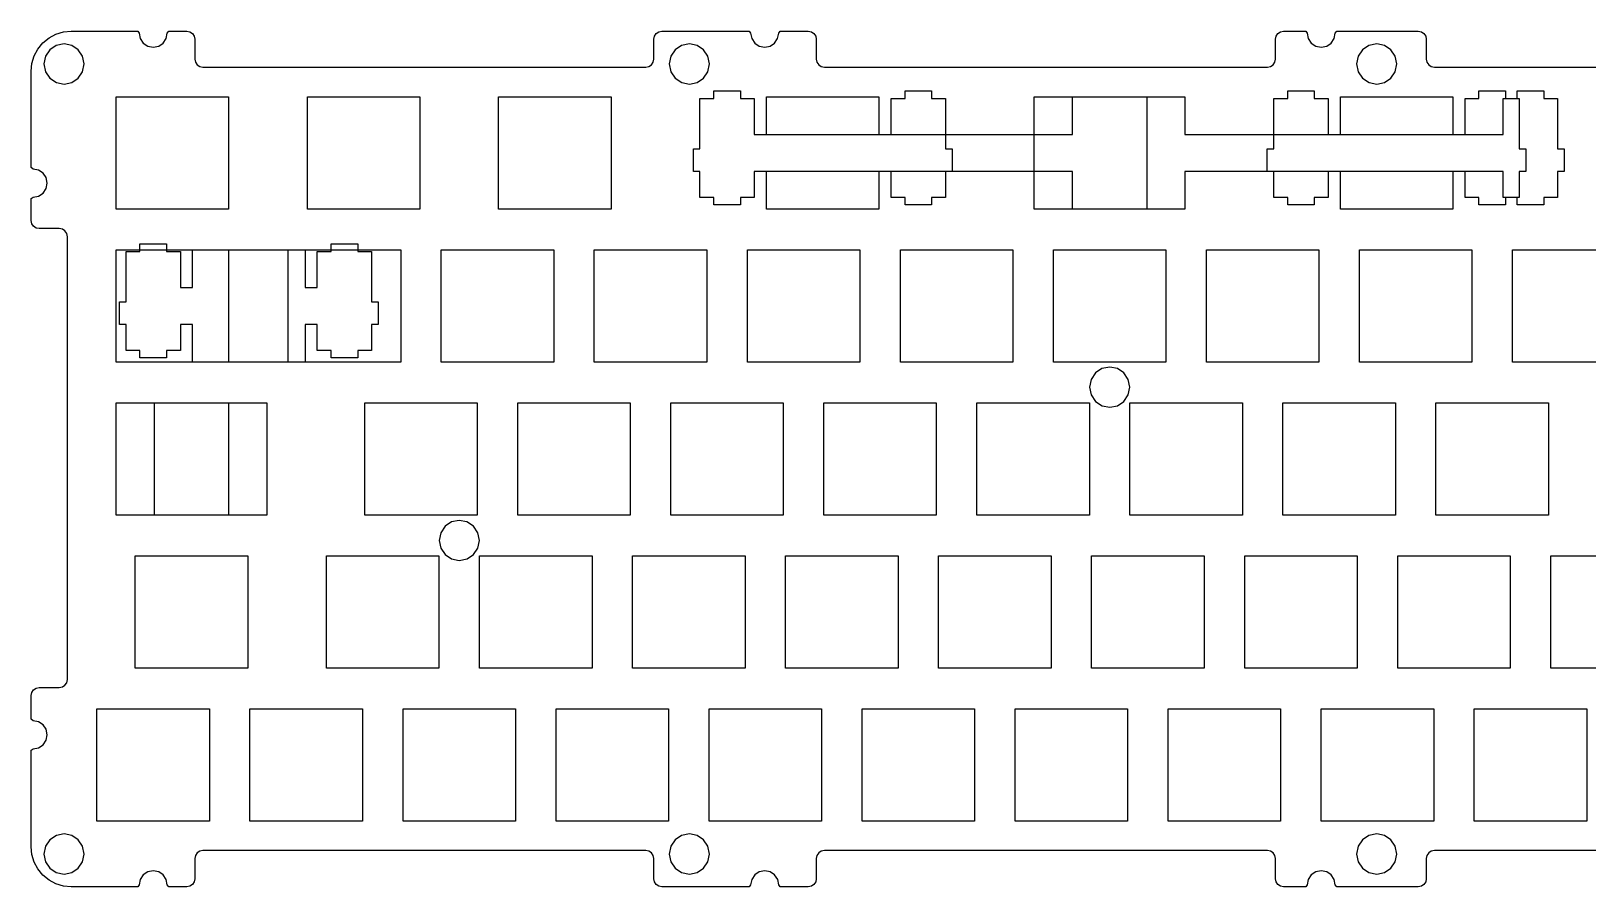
# Model space of a CAD drawing. Extents: x -1 to 339, y -1 to 106.
# Drawn here: x -0.7 to 193.1, y -0.7 to 105.9 of the extents above; entities that cross this region are included whole.
import ezdxf

# ---------------------------------------------------------------- set-up
doc = ezdxf.new("R2010")
doc.units = 0

msp = doc.modelspace()

# ---------------------------------------------------------------- linework, layer by layer
at = {"layer": 'Layer 1'}
for p, q in [((0.79683, 104.437895), (1.558348, 105.061915)), ((1.558348, 105.061915), (2.418932, 105.520895)), ((2.418932, 105.520895), (3.35235, 105.804905)), ((3.35235, 105.804905), (4.332359, 105.901905)), ((4.332359, 105.901905), (12.597679, 105.901915)), ((12.597679, 105.901915), (12.779238, 105.646455)), ((12.779238, 105.646455), (12.916736, 104.965285)), ((12.916736, 104.965285), (13.291732, 104.409025)), ((15.766642, 104.409015), (16.141747, 104.965265)), ((16.141747, 104.965265), (16.279236, 105.646455)), ((16.279236, 105.646455), (16.462033, 105.901935)), ((16.462033, 105.901935), (18.704183, 105.901935)), ((18.704183, 105.901935), (19.086889, 105.825935)), ((19.086889, 105.825935), (19.411285, 105.608935)), ((19.411285, 105.608935), (19.628084, 105.284945)), ((19.628084, 105.284945), (19.704184, 104.901935)), ((19.704184, 104.901935), (19.704189, 102.404935)), ((76.854596, 102.404925), (76.855896, 104.900935)), ((76.855896, 104.900935), (76.934696, 105.290925)), ((76.934696, 105.290925), (77.149096, 105.608915)), ((77.149096, 105.608915), (77.467096, 105.822925)), ((77.467096, 105.822925), (77.85639, 105.900925)), ((77.85639, 105.900925), (88.71399, 105.901455)), ((88.71399, 105.901455), (88.895394, 105.645985)), ((88.895394, 105.645985), (89.032893, 104.964805)), ((89.032893, 104.964805), (89.407889, 104.408555)), ((91.882799, 104.408545), (92.257902, 104.964795)), ((92.257902, 104.964795), (92.395392, 105.645985)), ((92.395392, 105.645985), (92.580431, 105.901645)), ((92.580431, 105.901645), (96.076431, 105.901845)), ((96.076431, 105.901845), (96.459034, 105.825845)), ((96.459034, 105.825845), (96.783432, 105.608845)), ((96.783432, 105.608845), (97.000027, 105.284865)), ((97.000027, 105.284865), (97.076037, 104.901835)), ((97.076037, 104.901835), (97.075243, 102.404855)), ((97.076037, 104.901835), (97.076037, 104.901835)), ((154.225048, 102.404845), (154.226048, 104.901845)), ((154.226048, 104.901845), (154.305048, 105.290825)), ((154.305048, 105.290825), (154.519038, 105.608835)), ((154.519038, 105.608835), (154.837038, 105.822855)), ((154.837038, 105.822855), (155.227038, 105.901855)), ((155.227038, 105.901855), (157.990578, 105.901845)), ((157.990578, 105.901845), (158.179638, 105.646385)), ((158.179638, 105.646385), (158.317138, 104.965215)), ((158.317138, 104.965215), (158.692128, 104.408955)), ((161.167048, 104.408945), (161.542128, 104.965215)), ((161.542128, 104.965215), (161.679638, 105.646385)), ((161.679638, 105.646385), (161.862428, 105.901855)), ((161.862428, 105.901855), (172.010028, 105.901855)), ((172.010028, 105.901855), (172.393018, 105.825855)), ((172.393018, 105.825855), (172.717018, 105.608845)), ((172.717018, 105.608845), (172.934028, 105.284845)), ((172.934028, 105.284845), (173.010028, 104.901845)), ((173.010028, 104.901845), (173.009028, 102.404845)), ((-0.570688, 101.881895), (-0.287038, 102.814905)), ((-0.287038, 102.814905), (0.172415, 103.675905)), ((0.172415, 103.675905), (0.79683, 104.437895)), ((1.12648, 102.783), (0.930022, 101.81)), ((1.66227, 103.578), (1.12648, 102.783)), ((2.45691, 104.114), (1.66227, 103.578)), ((3.43002, 104.31), (2.45691, 104.114)), ((4.40314, 104.114), (3.43002, 104.31)), ((5.19779, 103.578), (4.40314, 104.114)), ((5.733562, 102.783), (5.19779, 103.578)), ((5.930014, 101.81001), (5.733562, 102.783)), ((13.291732, 104.409025), (13.848042, 104.033975)), ((13.848042, 104.033975), (14.529237, 103.896465)), ((14.529237, 103.896465), (15.210447, 104.033965)), ((15.210447, 104.033965), (15.766642, 104.409015)), ((78.96891, 102.78299), (78.77241, 101.80999)), ((79.504602, 103.57799), (78.96891, 102.78299)), ((80.299304, 104.11399), (79.504602, 103.57799)), ((81.272413, 104.30999), (80.299304, 104.11399)), ((82.245505, 104.11399), (81.272413, 104.30999)), ((83.0402, 103.578), (82.245505, 104.11399)), ((83.575896, 102.783), (83.0402, 103.578)), ((83.772405, 101.80999), (83.575896, 102.783)), ((89.407889, 104.408555), (89.964197, 104.033505)), ((89.964197, 104.033505), (90.645393, 103.895985)), ((90.645393, 103.895985), (91.326603, 104.033495)), ((91.326603, 104.033495), (91.882799, 104.408545)), ((158.692128, 104.408955), (159.248438, 104.033905)), ((159.248438, 104.033905), (159.929638, 103.896385)), ((159.929638, 103.896385), (160.610828, 104.033915)), ((160.610828, 104.033915), (161.167048, 104.408945)), ((164.53101, 102.783), (164.33501, 101.81)), ((165.06701, 103.578), (164.53101, 102.783)), ((165.86201, 104.114), (165.06701, 103.578)), ((166.83501, 104.31), (165.86201, 104.114)), ((167.808, 104.11401), (166.83501, 104.31)), ((168.603, 103.578), (167.808, 104.11401)), ((169.13801, 102.783), (168.603, 103.578)), ((169.335, 101.81001), (169.13801, 102.783)), ((-0.667639, 100.901905), (-0.570688, 101.881895)), ((-0.667639, 88.908205), (-0.667639, 100.901905)), ((0.930022, 101.81), (1.120328, 100.85299)), ((1.120328, 100.85299), (1.662257, 100.04199)), ((5.197785, 100.042), (5.739713, 100.85301)), ((5.739713, 100.85301), (5.930014, 101.81001)), ((19.704189, 102.404935), (19.780289, 102.021935)), ((19.780289, 102.021935), (19.997083, 101.697935)), ((19.997083, 101.697935), (20.321481, 101.480925)), ((20.321481, 101.480925), (20.704185, 101.404925)), ((20.704185, 101.404925), (75.854185, 101.404935)), ((75.854185, 101.404935), (76.243496, 101.483935)), ((76.243496, 101.483935), (76.561387, 101.697945)), ((76.561387, 101.697945), (76.775896, 102.015935)), ((76.775896, 102.015935), (76.854596, 102.404925)), ((78.77241, 101.80999), (78.962701, 100.85299)), ((78.962701, 100.85299), (79.504596, 100.042)), ((83.040216, 100.04199), (83.582103, 100.85299)), ((83.582103, 100.85299), (83.772405, 101.80999)), ((97.075243, 102.404855), (97.151243, 102.021855)), ((97.151243, 102.021855), (97.367849, 101.697845)), ((97.367849, 101.697845), (97.692244, 101.480845)), ((97.692244, 101.480845), (98.074848, 101.404845)), ((98.074848, 101.404845), (153.225048, 101.404845)), ((153.225048, 101.404845), (153.614048, 101.483845)), ((153.614048, 101.483845), (153.932058, 101.697835)), ((153.932058, 101.697835), (154.147048, 102.015845)), ((154.147048, 102.015845), (154.225048, 102.404845)), ((164.33501, 101.81), (164.52501, 100.853)), ((164.52501, 100.853), (165.06701, 100.042)), ((168.603, 100.04201), (169.14501, 100.85299)), ((169.14501, 100.85299), (169.335, 101.81001)), ((173.009028, 102.404845), (173.086028, 102.021865)), ((173.086028, 102.021865), (173.302028, 101.697865)), ((173.302028, 101.697865), (173.627028, 101.480845)), ((173.627028, 101.480845), (174.009038, 101.404845)), ((174.009038, 101.404845), (229.159038, 101.404855)), ((1.662257, 100.04199), (2.473306, 99.500398)), ((2.473306, 99.500398), (3.430026, 99.310088)), ((3.430026, 99.310088), (4.386737, 99.500388)), ((4.386737, 99.500388), (5.197785, 100.042)), ((79.504596, 100.042), (80.315706, 99.500388)), ((80.315706, 99.500388), (81.272402, 99.310098)), ((81.272402, 99.310098), (82.229106, 99.500388)), ((82.229106, 99.500388), (83.040216, 100.04199)), ((165.06701, 100.042), (165.87801, 99.500398)), ((165.87801, 99.500398), (166.835, 99.310108)), ((166.835, 99.310108), (167.792, 99.500408)), ((167.792, 99.500408), (168.603, 100.04201)), ((9.906996, 83.726011), (9.906999, 97.726011)), ((9.906999, 97.726011), (23.907, 97.726013)), ((23.907, 97.726013), (23.906996, 83.726013)), ((33.719, 83.726016), (33.719003, 97.726016)), ((33.719003, 97.726016), (47.719, 97.726016)), ((47.719, 97.726016), (47.718997, 83.726016)), ((57.531994, 83.726014), (57.531996, 97.726014)), ((57.531996, 97.726014), (71.532, 97.726016)), ((71.532, 97.726016), (71.531994, 83.726016)), ((82.593964, 91.226023), (82.59398, 97.495003)), ((82.59398, 97.495003), (84.31898, 97.495003)), ((82.593981, 91.22602), (82.593997, 97.495)), ((82.593997, 97.495), (84.318997, 97.495)), ((84.31898, 98.476004), (87.61897, 98.476009)), ((84.31898, 97.495003), (84.31898, 98.476004)), ((84.318997, 98.476001), (87.618987, 98.476006)), ((84.318997, 97.495), (84.318997, 98.476001)), ((87.61897, 98.476009), (87.618973, 97.495008)), ((87.618973, 97.495008), (89.343973, 97.495008)), ((87.618987, 98.476006), (87.61899, 97.495005)), ((87.61899, 97.495005), (89.34399, 97.495005)), ((89.343973, 97.495008), (89.343978, 93.025008)), ((89.34399, 97.495005), (89.343995, 93.025005)), ((90.868995, 93.02501), (90.868984, 97.72602)), ((90.868984, 97.72602), (104.868984, 97.726005)), ((104.868984, 97.726005), (104.868974, 93.025015)), ((106.393964, 93.02502), (106.393984, 97.49501)), ((106.393984, 97.49501), (108.119, 97.495)), ((108.11899, 98.476001), (111.41899, 98.476007)), ((108.119, 97.495), (108.11899, 98.476001)), ((111.41899, 98.476007), (111.41899, 97.495003)), ((111.41899, 97.495003), (113.14399, 97.495006)), ((113.14399, 97.495006), (113.14399, 91.226006)), ((124.207, 83.725995), (124.20701, 97.725995)), ((124.20701, 97.725995), (138.207, 97.726005)), ((128.967978, 93.025013), (128.967968, 97.726023)), ((128.967968, 97.726023), (142.968968, 97.726023)), ((138.207, 97.726005), (138.207, 83.726)), ((142.968968, 97.726023), (142.968978, 93.025013)), ((154.03201, 91.226004), (154.032, 97.495004)), ((154.032, 97.495004), (155.757, 97.495004)), ((155.757, 98.476005), (159.05699, 98.476011)), ((155.757, 97.495004), (155.757, 98.476005)), ((159.05699, 98.476011), (159.057, 97.49501)), ((159.057, 97.49501), (160.782, 97.49501)), ((160.782, 97.49501), (160.782, 93.02501)), ((162.30699, 93.025012), (162.30701, 97.726002)), ((162.30701, 97.726002), (176.30701, 97.726004)), ((176.30701, 97.726004), (176.307, 93.025014)), ((177.832, 93.025019), (177.83201, 97.494999)), ((177.83201, 97.494999), (179.557, 97.495003)), ((179.557, 98.476004), (182.85699, 98.476009)), ((179.557, 97.495003), (179.557, 98.476004)), ((182.593978, 93.025019), (182.593978, 97.495019)), ((182.593978, 97.495019), (184.318978, 97.495019)), ((182.85699, 98.476009), (182.85699, 97.495006)), ((182.85699, 97.495006), (184.58199, 97.495008)), ((184.318978, 97.495019), (184.318988, 98.476004)), ((184.318988, 98.476004), (187.618988, 98.476009)), ((184.58199, 97.495008), (184.58199, 91.226008)), ((187.618988, 98.476009), (187.618988, 97.495005)), ((187.618988, 97.495005), (189.343988, 97.495008)), ((189.343988, 97.495008), (189.343988, 91.226008)), ((89.343978, 93.025008), (128.967978, 93.025013)), ((89.343995, 93.025005), (90.868995, 93.02501)), ((104.868974, 93.025015), (106.393964, 93.02502)), ((142.968978, 93.025013), (182.593978, 93.025019)), ((160.782, 93.02501), (162.30699, 93.025012)), ((176.307, 93.025014), (177.832, 93.025019)), ((81.76897, 88.426023), (81.768964, 91.226023)), ((81.768964, 91.226023), (82.593964, 91.226023)), ((81.768987, 88.42602), (81.768981, 91.22602)), ((81.768981, 91.22602), (82.593981, 91.22602)), ((113.14399, 91.226006), (113.96899, 91.226008)), ((113.96899, 91.226008), (113.96899, 88.426008)), ((153.20699, 88.42602), (153.20699, 91.22602)), ((153.20699, 91.22602), (154.03201, 91.226004)), ((184.58199, 91.226008), (185.40699, 91.226011)), ((185.40699, 91.226011), (185.407, 88.426011)), ((189.343988, 91.226008), (190.168988, 91.226011)), ((190.168988, 91.226011), (190.168988, 88.426011)), ((-0.412192, 88.723187), (-0.667639, 88.908205)), ((0.269005, 88.585672), (-0.412192, 88.723187)), ((0.825265, 88.210572), (0.269005, 88.585672)), ((1.200292, 87.654384), (0.825265, 88.210572)), ((1.337808, 86.973188), (1.200292, 87.654384)), ((82.59397, 88.426025), (81.76897, 88.426023)), ((82.593987, 88.426022), (81.768987, 88.42602)), ((82.593975, 85.196015), (82.59397, 88.426025)), ((82.593992, 85.196012), (82.593987, 88.426022)), ((89.343978, 88.426013), (89.34397, 85.196023)), ((128.967978, 88.426021), (89.343978, 88.426013)), ((89.343995, 88.42601), (89.343987, 85.19602)), ((90.868995, 88.426015), (89.343995, 88.42601)), ((90.869, 83.726015), (90.868995, 88.426015)), ((106.39398, 88.426023), (104.86899, 88.426018)), ((104.86899, 88.426018), (104.869, 83.726018)), ((106.39399, 85.196013), (106.39398, 88.426023)), ((113.14399, 88.426008), (113.14398, 85.196018)), ((113.96899, 88.426008), (113.14399, 88.426008)), ((128.967988, 83.726021), (128.967978, 88.426021)), ((182.593978, 88.426021), (142.968978, 88.426021)), ((142.968978, 88.426021), (142.968988, 83.726021)), ((154.03199, 88.42602), (153.20699, 88.42602)), ((154.032, 85.19601), (154.03199, 88.42602)), ((160.782, 88.426005), (160.78199, 85.196015)), ((162.307, 88.42601), (160.782, 88.426005)), ((162.307, 83.72601), (162.307, 88.42601)), ((177.83199, 88.426024), (176.30699, 88.426022)), ((176.30699, 88.426022), (176.307, 83.726012)), ((177.83199, 85.196014), (177.83199, 88.426024)), ((182.593988, 85.196011), (182.593978, 88.426021)), ((184.582, 88.426009), (184.58199, 85.196019)), ((185.407, 88.426011), (184.582, 88.426009)), ((190.168988, 88.426011), (189.343978, 88.426027)), ((189.343978, 88.426027), (189.343978, 85.196017)), ((-0.412174, 85.22317), (0.268999, 85.360676)), ((0.268999, 85.360676), (0.825257, 85.735678)), ((0.825257, 85.735678), (1.200298, 86.291978)), ((1.200298, 86.291978), (1.337808, 86.973188)), ((-0.667637, 85.041774), (-0.412174, 85.22317)), ((-0.667635, 82.305534), (-0.667637, 85.041774)), ((23.906996, 83.726013), (9.906996, 83.726011)), ((47.718997, 83.726016), (33.719, 83.726016)), ((71.531994, 83.726016), (57.531994, 83.726014)), ((84.318975, 85.196018), (82.593975, 85.196015)), ((84.318992, 85.196015), (82.593992, 85.196012)), ((84.318965, 84.275027), (84.318975, 85.196018)), ((87.618975, 84.275014), (84.318965, 84.275027)), ((84.318982, 84.275024), (84.318992, 85.196015)), ((87.618992, 84.275011), (84.318982, 84.275024)), ((89.34397, 85.196023), (87.61897, 85.19602)), ((87.61897, 85.19602), (87.618975, 84.275014)), ((89.343987, 85.19602), (87.618987, 85.196017)), ((87.618987, 85.196017), (87.618992, 84.275011)), ((104.869, 83.726018), (90.869, 83.726015)), ((108.11899, 85.196013), (106.39399, 85.196013)), ((108.119, 84.275003), (108.11899, 85.196013)), ((111.41899, 84.275011), (108.119, 84.275003)), ((113.14398, 85.196018), (111.41899, 85.196018)), ((111.41899, 85.196018), (111.41899, 84.275011)), ((138.207, 83.726), (124.207, 83.725995)), ((142.968988, 83.726021), (128.967988, 83.726021)), ((155.757, 85.19601), (154.032, 85.19601)), ((155.75701, 84.275003), (155.757, 85.19601)), ((159.057, 84.275008), (155.75701, 84.275003)), ((160.78199, 85.196015), (159.05699, 85.196015)), ((159.05699, 85.196015), (159.057, 84.275008)), ((176.307, 83.726012), (162.307, 83.72601)), ((179.55699, 85.196014), (177.83199, 85.196014)), ((179.557, 84.275007), (179.55699, 85.196014)), ((182.857, 84.275012), (179.557, 84.275007)), ((184.318988, 85.196011), (182.593988, 85.196011)), ((184.58199, 85.196019), (182.85699, 85.196019)), ((182.85699, 85.196019), (182.857, 84.275012)), ((184.318978, 84.275023), (184.318988, 85.196011)), ((187.618988, 84.27501), (184.318978, 84.275023)), ((189.343978, 85.196017), (187.618988, 85.196017)), ((187.618988, 85.196017), (187.618988, 84.27501)), ((-0.591519, 81.922939), (-0.667635, 82.305534)), ((-0.374753, 81.598448), (-0.591519, 81.922939)), ((-0.050317, 81.381736), (-0.374753, 81.598448)), ((0.332363, 81.305636), (-0.050317, 81.381736)), ((2.839493, 81.305837), (0.332363, 81.305636)), ((3.222174, 81.229737), (2.839493, 81.305837)), ((3.54659, 81.013038), (3.222174, 81.229737)), ((3.763373, 80.688635), (3.54659, 81.013038)), ((3.839493, 80.305937), (3.763373, 80.688635)), ((3.839498, 25.155937), (3.839493, 80.305937)), ((9.906969, 78.67599), (23.906988, 78.675993)), ((9.906985, 64.67599), (9.906969, 78.67599)), ((11.157006, 72.176015), (11.157001, 78.446025)), ((11.157001, 78.446025), (12.882, 78.446025)), ((12.882, 78.446025), (12.882002, 79.426023)), ((12.882002, 79.426023), (16.182002, 79.426028)), ((16.182002, 79.426028), (16.182, 78.44603)), ((16.182, 78.44603), (17.907, 78.44603)), ((17.907, 78.44603), (17.907005, 73.97603)), ((19.432005, 73.976035), (19.432018, 78.676025)), ((19.432018, 78.676025), (33.432018, 78.676028)), ((23.906988, 78.675993), (23.906985, 64.675993)), ((31.338001, 64.676024), (31.338003, 78.676024)), ((31.338003, 78.676024), (45.337988, 78.676008)), ((33.432018, 78.676028), (33.432007, 73.976038)), ((34.957017, 73.976025), (34.957012, 78.446025)), ((34.957012, 78.446025), (36.682, 78.446013)), ((36.682, 78.446013), (36.682002, 79.426012)), ((36.682002, 79.426012), (39.982002, 79.426017)), ((39.982002, 79.426017), (39.982002, 78.446019)), ((39.982002, 78.446019), (41.707002, 78.446019)), ((41.707002, 78.446019), (41.707007, 72.176009)), ((45.337988, 78.676008), (45.338001, 64.676008)), ((50.387998, 64.676005), (50.388, 78.676005)), ((50.388, 78.676005), (64.388, 78.676008)), ((64.388, 78.676008), (64.387998, 64.676008)), ((69.437995, 78.676), (83.438, 78.676016)), ((69.437995, 64.676013), (69.437995, 78.676)), ((83.438, 78.676016), (83.437995, 64.676016)), ((88.48799, 64.676003), (88.487993, 78.676003)), ((88.487993, 78.676003), (102.488, 78.676005)), ((102.488, 78.676005), (102.48799, 64.676005)), ((107.53799, 64.676016), (107.53799, 78.676016)), ((107.53799, 78.676016), (121.538, 78.676016)), ((121.538, 78.676016), (121.53799, 64.676016)), ((126.58798, 78.675995), (140.588, 78.676003)), ((126.588, 64.675995), (126.58798, 78.675995)), ((140.588, 78.676003), (140.588, 64.676)), ((145.63799, 78.676011), (159.638, 78.676013)), ((145.63799, 64.676011), (145.63799, 78.676011)), ((159.638, 78.676013), (159.63799, 64.676013)), ((164.68801, 64.676037), (164.68801, 78.676037)), ((164.68801, 78.676037), (178.688, 78.676021)), ((178.688, 78.676021), (178.68801, 64.676021)), ((183.73799, 78.676007), (197.738, 78.67601)), ((183.73799, 64.676007), (183.73799, 78.676007)), ((17.907005, 73.97603), (19.432005, 73.976035)), ((33.432007, 73.976038), (34.957017, 73.976025)), ((10.331993, 69.376035), (10.332008, 72.176015)), ((10.332008, 72.176015), (11.157006, 72.176015)), ((41.707007, 72.176009), (42.532007, 72.176011)), ((42.532007, 72.176011), (42.53201, 69.376011)), ((11.156991, 69.376035), (10.331993, 69.376035)), ((11.157, 66.146025), (11.156991, 69.376035)), ((17.906988, 69.37602), (17.906979, 66.14603)), ((19.431988, 69.376026), (17.906988, 69.37602)), ((19.431994, 64.676016), (19.431988, 69.376026)), ((34.956998, 69.376006), (33.431988, 69.376019)), ((33.431988, 69.376019), (33.431994, 64.676019)), ((34.95699, 66.146016), (34.956998, 69.376006)), ((41.707, 69.376011), (41.70699, 66.146021)), ((42.53201, 69.376011), (41.707, 69.376011)), ((12.881979, 66.146025), (11.157, 66.146025)), ((12.881987, 65.225018), (12.881979, 66.146025)), ((17.906979, 66.14603), (16.181979, 66.14603)), ((16.181979, 66.14603), (16.181987, 65.225024)), ((36.68199, 66.146016), (34.95699, 66.146016)), ((36.681998, 65.225006), (36.68199, 66.146016)), ((41.70699, 66.146021), (39.98199, 66.146021)), ((39.98199, 66.146021), (39.981998, 65.225012)), ((23.906985, 64.675993), (9.906985, 64.67599)), ((16.181987, 65.225024), (12.881987, 65.225018)), ((33.431994, 64.676019), (19.431994, 64.676016)), ((45.338001, 64.676008), (31.338001, 64.676024)), ((39.981998, 65.225012), (36.681998, 65.225006)), ((64.387998, 64.676008), (50.387998, 64.676005)), ((83.437995, 64.676016), (69.437995, 64.676013)), ((102.48799, 64.676005), (88.48799, 64.676003)), ((121.53799, 64.676016), (107.53799, 64.676016)), ((140.588, 64.676), (126.588, 64.675995)), ((133.599, 64.067003), (132.626, 63.870503)), ((134.57199, 63.870513), (133.599, 64.067003)), ((159.63799, 64.676013), (145.63799, 64.676011)), ((178.68801, 64.676021), (164.68801, 64.676037)), ((197.73799, 64.67601), (183.73799, 64.676007)), ((131.29499, 62.540109), (131.099, 61.567003)), ((131.83099, 63.334705), (131.29499, 62.540109)), ((132.626, 63.870503), (131.83099, 63.334705)), ((135.36701, 63.334692), (134.57199, 63.870513)), ((135.902, 62.540103), (135.36701, 63.334692)), ((136.09899, 61.567008), (135.902, 62.540103)), ((131.099, 61.567003), (131.28901, 60.610196)), ((131.28901, 60.610196), (131.83101, 59.799195)), ((135.367, 59.7992), (135.909, 60.610206)), ((135.909, 60.610206), (136.09899, 61.567008)), ((9.906977, 45.625991), (9.90698, 59.625991)), ((9.90698, 59.625991), (23.90698, 59.625993)), ((14.668997, 45.626), (14.669, 59.626)), ((14.669, 59.626), (28.669, 59.626003)), ((23.90698, 59.625993), (23.906977, 45.625993)), ((28.669, 59.626003), (28.668997, 45.626003)), ((40.862997, 45.626006), (40.863, 59.626006)), ((40.863, 59.626006), (54.863, 59.626008)), ((54.863, 59.626008), (54.862997, 45.626008)), ((59.913016, 45.626029), (59.913018, 59.626029)), ((59.913018, 59.626029), (73.913, 59.626016)), ((73.913, 59.626016), (73.913016, 45.626016)), ((78.962994, 45.626005), (78.962996, 59.626005)), ((78.962996, 59.626005), (92.963, 59.626008)), ((92.963, 59.626008), (92.962994, 45.626008)), ((98.01302, 45.626026), (98.013022, 59.626026)), ((98.013022, 59.626026), (112.013, 59.626013)), ((112.013, 59.626013), (112.01302, 45.626013)), ((117.063, 45.625994), (117.06301, 59.625994)), ((117.06301, 59.625994), (131.063, 59.626005)), ((131.063, 59.626005), (131.063, 45.626)), ((131.83101, 59.799195), (132.642, 59.257299)), ((132.642, 59.257299), (133.59899, 59.067008)), ((133.59899, 59.067008), (134.55599, 59.25731)), ((134.55599, 59.25731), (135.367, 59.7992)), ((136.113, 45.625998), (136.11301, 59.625998)), ((136.11301, 59.625998), (150.113, 59.626013)), ((150.113, 59.626013), (150.113, 45.626)), ((155.163, 45.625997), (155.16301, 59.625997)), ((155.16301, 59.625997), (169.163, 59.626003)), ((169.163, 59.626003), (169.163, 45.626)), ((174.213, 59.626), (188.213, 59.626011)), ((174.213, 45.625997), (174.213, 59.626)), ((188.213, 59.626011), (188.213, 45.626)), ((23.906977, 45.625993), (9.906977, 45.625991)), ((28.668997, 45.626003), (14.668997, 45.626)), ((54.862997, 45.626008), (40.862997, 45.626006)), ((51.670015, 44.793487), (50.858906, 44.251496)), ((52.626704, 44.983799), (51.670015, 44.793487)), ((53.583418, 44.793484), (52.626704, 44.983799)), ((54.394417, 44.251483), (53.583418, 44.793484)), ((73.913016, 45.626016), (59.913016, 45.626029)), ((92.962994, 45.626008), (78.962994, 45.626005)), ((112.01302, 45.626013), (98.01302, 45.626026)), ((131.063, 45.626), (117.063, 45.625994)), ((150.113, 45.626), (136.113, 45.625998)), ((169.163, 45.626), (155.163, 45.625997)), ((188.213, 45.626), (174.213, 45.625997)), ((50.317015, 43.440487), (50.126703, 42.483799)), ((50.858906, 44.251496), (50.317015, 43.440487)), ((54.9364, 43.440503), (54.394417, 44.251483)), ((55.126712, 42.483786), (54.9364, 43.440503)), ((50.126703, 42.483799), (50.323111, 41.510691)), ((50.323111, 41.510691), (50.858917, 40.715985)), ((50.858917, 40.715985), (51.653606, 40.180196)), ((53.599807, 40.180196), (54.394411, 40.715991)), ((54.394411, 40.715991), (54.930203, 41.510701)), ((54.930203, 41.510701), (55.126712, 42.483786)), ((12.287985, 26.576012), (12.287988, 40.576012)), ((12.287988, 40.576012), (26.287988, 40.576014)), ((26.287988, 40.576014), (26.287985, 26.576014)), ((36.100985, 26.576012), (36.100987, 40.576012)), ((36.100987, 40.576012), (50.100988, 40.576014)), ((50.100988, 40.576014), (50.100985, 26.576014)), ((51.653606, 40.180196), (52.626714, 39.983788)), ((52.626714, 39.983788), (53.599807, 40.180196)), ((55.150986, 26.57602), (55.150989, 40.57602)), ((55.150989, 40.57602), (69.150988, 40.576022)), ((69.150988, 40.576022), (69.150986, 26.576022)), ((74.200986, 26.576009), (74.200989, 40.576009)), ((74.200989, 40.576009), (88.200988, 40.576012)), ((88.200988, 40.576012), (88.200986, 26.576012)), ((93.250988, 26.575997), (93.250991, 40.575997)), ((93.250991, 40.575997), (107.250988, 40.576022)), ((107.250988, 40.576022), (107.250988, 26.576)), ((112.300958, 40.576004), (126.300988, 40.576009)), ((112.300978, 26.576004), (112.300958, 40.576004)), ((126.300988, 40.576009), (126.300978, 26.576009)), ((131.350978, 26.57602), (131.350978, 40.57602)), ((131.350978, 40.57602), (145.350988, 40.57602)), ((145.350988, 40.57602), (145.350978, 26.57602)), ((150.400998, 40.576), (164.400988, 40.576028)), ((150.400998, 26.576041), (150.400998, 40.576)), ((164.400988, 40.576028), (164.400998, 26.576028)), ((169.451, 40.575998), (183.451, 40.576)), ((169.451, 26.575998), (169.451, 40.575998)), ((183.451, 40.576), (183.451, 26.576)), ((188.501, 40.575997), (202.501, 40.576)), ((188.501, 26.575997), (188.501, 40.575997)), ((26.287985, 26.576014), (12.287985, 26.576012)), ((50.100985, 26.576014), (36.100985, 26.576012)), ((69.150986, 26.576022), (55.150986, 26.57602)), ((88.200986, 26.576012), (74.200986, 26.576009)), ((107.250988, 26.576), (93.250988, 26.575997)), ((126.300978, 26.576009), (112.300978, 26.576004)), ((145.350978, 26.57602), (131.350978, 26.57602)), ((164.400998, 26.576028), (150.400998, 26.576041)), ((183.451, 26.576), (169.451, 26.575998)), ((202.501, 26.576), (188.501, 26.575997)), ((-0.667643, 23.154868), (-0.589062, 23.544166)), ((-0.589062, 23.544166), (-0.374761, 23.862063)), ((-0.374761, 23.862063), (-0.056903, 24.076468)), ((-0.056903, 24.076468), (0.332367, 24.155058)), ((0.332367, 24.155058), (2.839487, 24.155746)), ((2.839487, 24.155746), (3.22874, 24.234356)), ((3.22874, 24.234356), (3.546614, 24.448741)), ((3.546614, 24.448741), (3.760916, 24.766639)), ((3.760916, 24.766639), (3.839498, 25.155937)), ((-0.667634, 20.214308), (-0.667643, 23.154868)), ((7.52597, 21.526005), (21.525988, 21.526008)), ((7.525985, 7.526005), (7.52597, 21.526005)), ((21.525988, 21.526008), (21.525985, 7.526008)), ((26.575985, 7.526013), (26.575988, 21.526013)), ((26.575988, 21.526013), (40.575988, 21.526016)), ((40.575988, 21.526016), (40.575985, 7.526016)), ((45.626004, 7.526039), (45.626007, 21.526039)), ((45.626007, 21.526039), (59.625988, 21.526024)), ((59.625988, 21.526024), (59.626004, 7.526024)), ((64.675985, 7.526012), (64.675988, 21.526012)), ((64.675988, 21.526012), (78.675988, 21.526015)), ((78.675988, 21.526015), (78.675985, 7.526015)), ((83.726001, 7.526038), (83.726003, 21.526038)), ((83.726003, 21.526038), (97.725988, 21.526022)), ((97.725988, 21.526022), (97.726001, 7.526022)), ((102.774988, 7.526006), (102.774998, 21.526006)), ((102.774998, 21.526006), (116.774988, 21.526015)), ((116.774988, 21.526015), (116.774988, 7.52601)), ((121.824988, 21.526), (135.825988, 21.52602)), ((121.824988, 7.52601), (121.824988, 21.526)), ((135.825988, 21.52602), (135.825988, 7.52601)), ((140.875988, 7.525993), (140.875998, 21.525993)), ((140.875998, 21.525993), (154.875988, 21.526009)), ((154.875988, 21.526009), (154.875988, 7.526)), ((159.925988, 21.526), (173.925988, 21.526016)), ((159.925988, 7.526002), (159.925988, 21.526)), ((173.925988, 21.526016), (173.925988, 7.526)), ((178.975988, 21.526), (192.975988, 21.526015)), ((178.975988, 7.525998), (178.975988, 21.526)), ((192.975988, 21.526015), (192.975988, 7.526)), ((-0.412182, 20.031165), (-0.667634, 20.214308)), ((0.268995, 19.893667), (-0.412182, 20.031165)), ((0.825255, 19.518567), (0.268995, 19.893667)), ((1.200301, 18.962361), (0.825255, 19.518567)), ((0.825266, 17.043657), (1.200306, 17.599955)), ((1.337817, 18.281166), (1.200301, 18.962361)), ((1.200306, 17.599955), (1.337817, 18.281166)), ((-0.667648, 4.343071), (-0.667646, 16.349771)), ((-0.667646, 16.349771), (-0.412183, 16.531165)), ((-0.412183, 16.531165), (0.269008, 16.668656)), ((0.269008, 16.668656), (0.825266, 17.043657)), ((3.43002, 5.9346), (2.47332, 5.74431)), ((4.38673, 5.74431), (3.43002, 5.9346)), ((21.525985, 7.526008), (7.525985, 7.526005)), ((40.575985, 7.526016), (26.575985, 7.526013)), ((59.626004, 7.526024), (45.626004, 7.526039)), ((78.675985, 7.526015), (64.675985, 7.526012)), ((81.27241, 5.934635), (80.2993, 5.73822)), ((82.2455, 5.738174), (81.27241, 5.934635)), ((97.726001, 7.526022), (83.726001, 7.526038)), ((116.774988, 7.52601), (102.774988, 7.526006)), ((135.825988, 7.52601), (121.824988, 7.52601)), ((154.875988, 7.526), (140.875988, 7.525993)), ((173.925988, 7.526), (159.925988, 7.526002)), ((166.83501, 5.934628), (165.86201, 5.738169)), ((167.80801, 5.738169), (166.83501, 5.934628)), ((192.975988, 7.526), (178.975988, 7.525998)), ((-0.570681, 3.363055), (-0.667648, 4.343071)), ((1.12033, 4.39132), (0.930027, 3.43461)), ((1.66226, 5.20237), (1.12033, 4.39132)), ((2.47332, 5.74431), (1.66226, 5.20237)), ((5.19779, 5.20238), (4.38673, 5.74431)), ((5.73973, 4.39131), (5.19779, 5.20238)), ((5.93002, 3.43461), (5.73973, 4.39131)), ((78.9689, 4.40779), (78.7724, 3.43468)), ((79.5046, 5.20244), (78.9689, 4.40779)), ((80.2993, 5.73822), (79.5046, 5.20244)), ((83.040205, 5.2024), (82.2455, 5.738174)), ((83.5759, 4.4078), (83.040205, 5.2024)), ((83.7724, 3.43469), (83.5759, 4.4078)), ((164.53101, 4.40774), (164.33501, 3.43463)), ((165.06701, 5.2024), (164.53101, 4.40774)), ((165.86201, 5.738169), (165.06701, 5.2024)), ((168.603, 5.2024), (167.80801, 5.738169)), ((169.13801, 4.407738), (168.603, 5.2024)), ((169.33501, 3.434629), (169.13801, 4.407738)), ((-0.287045, 2.429652), (-0.570681, 3.363055)), ((0.172424, 1.56906), (-0.287045, 2.429652)), ((0.930027, 3.43461), (1.12648, 2.46151)), ((1.12648, 2.46151), (1.66226, 1.66684)), ((5.19778, 1.66685), (5.73972, 2.4779)), ((5.73972, 2.4779), (5.93002, 3.43461)), ((19.78134, 3.23755), (19.70585, 2.85497)), ((19.70585, 2.85497), (19.70965, 0.34306)), ((19.997735, 3.561996), (19.78134, 3.23755)), ((20.321826, 3.778835), (19.997735, 3.561996)), ((20.704337, 3.854975), (20.321826, 3.778835)), ((75.854437, 3.854981), (20.704337, 3.854975)), ((76.237138, 3.778862), (75.854437, 3.854981)), ((76.561541, 3.562079), (76.237138, 3.778862)), ((76.778251, 3.237639), (76.561541, 3.562079)), ((76.854241, 2.854984), (76.778251, 3.237639)), ((76.853712, 0.343054), (76.854241, 2.854984)), ((78.7724, 3.43468), (78.9689, 2.46156)), ((78.9689, 2.46156), (79.5046, 1.66691)), ((83.0402, 1.66692), (83.5759, 2.46157)), ((83.5759, 2.46157), (83.7724, 3.43469)), ((97.07462, 2.854986), (97.073827, 0.341456)), ((97.15332, 3.244258), (97.07462, 2.854986)), ((97.367831, 3.562112), (97.15332, 3.244258)), ((97.68572, 3.776406), (97.367831, 3.562112)), ((98.075038, 3.854971), (97.68572, 3.776406)), ((153.225138, 3.854978), (98.075038, 3.854971)), ((153.608138, 3.778849), (153.225138, 3.854978)), ((153.932128, 3.562059), (153.608138, 3.778849)), ((154.149138, 3.23763), (153.932128, 3.562059)), ((154.224138, 2.85498), (154.149138, 3.23763)), ((154.224138, 0.343057), (154.224138, 2.85498)), ((164.33501, 3.43463), (164.53101, 2.461519)), ((164.53101, 2.461519), (165.067, 1.66686)), ((168.60301, 1.66686), (169.13801, 2.46152)), ((169.13801, 2.46152), (169.33501, 3.434629)), ((173.086098, 3.237657), (173.010098, 2.855007)), ((173.010098, 2.855007), (173.011098, 0.343087)), ((173.303098, 3.562086), (173.086098, 3.237657)), ((173.627098, 3.778877), (173.303098, 3.562086)), ((174.010098, 3.855008), (173.627098, 3.778877)), ((229.160098, 3.855006), (174.010098, 3.855008)), ((0.79683, 0.807523), (0.172424, 1.56906)), ((1.55836, 0.183115), (0.79683, 0.807523)), ((2.41894, -0.276334), (1.55836, 0.183115)), ((1.66226, 1.66684), (2.45692, 1.13106)), ((2.45692, 1.13106), (3.43002, 0.934611)), ((3.43002, 0.934611), (4.38673, 1.12491)), ((4.38673, 1.12491), (5.19778, 1.66685)), ((12.9152, 0.279682), (12.7777, -0.401508)), ((13.2903, 0.835935), (12.9152, 0.279682)), ((13.8465, 1.21098), (13.2903, 0.835935)), ((14.5277, 1.34849), (13.8465, 1.21098)), ((15.2089, 1.21098), (14.5277, 1.34849)), ((15.765327, 0.835916), (15.2089, 1.21098)), ((16.140325, 0.279661), (15.765327, 0.835916)), ((16.277823, -0.401516), (16.140325, 0.279661)), ((19.70965, 0.34306), (19.63402, -0.039509)), ((76.929712, -0.039624), (76.853712, 0.343054)), ((79.5046, 1.66691), (80.2993, 1.13114)), ((80.2993, 1.13114), (81.2724, 0.934684)), ((81.2724, 0.934684), (82.2455, 1.13114)), ((82.2455, 1.13114), (83.0402, 1.66692)), ((89.038711, 0.278734), (88.901204, -0.402437)), ((89.4138, 0.835007), (89.038711, 0.278734)), ((89.97, 1.21004), (89.4138, 0.835007)), ((90.6512, 1.34756), (89.97, 1.21004)), ((91.3324, 1.21005), (90.6512, 1.34756)), ((91.888758, 0.834991), (91.3324, 1.21005)), ((92.263755, 0.278736), (91.888758, 0.834991)), ((92.401256, -0.40244), (92.263755, 0.278736)), ((97.073827, 0.341456), (96.995117, -0.047791)), ((154.299138, -0.039591), (154.224138, 0.343057)), ((158.318178, 0.279678), (158.180678, -0.401501)), ((158.693278, 0.835936), (158.318178, 0.279678)), ((159.249478, 1.21098), (158.693278, 0.835936)), ((159.930678, 1.348502), (159.249478, 1.21098)), ((160.611878, 1.21098), (159.930678, 1.348502)), ((161.168178, 0.835934), (160.611878, 1.21098)), ((161.543188, 0.279678), (161.168178, 0.835934)), ((161.680688, -0.401501), (161.543188, 0.279678)), ((165.067, 1.66686), (165.86201, 1.131089)), ((165.86201, 1.131089), (166.83501, 0.93463)), ((166.83501, 0.93463), (167.80801, 1.131089)), ((167.80801, 1.131089), (168.60301, 1.66686)), ((173.011098, 0.343087), (172.934998, -0.039594)), ((3.35234, -0.55997), (2.41894, -0.276334)), ((4.33236, -0.656937), (3.35234, -0.55997)), ((12.5962, -0.656931), (4.33236, -0.656937)), ((12.7777, -0.401508), (12.5962, -0.656931)), ((16.462169, -0.65695), (16.277823, -0.401516)), ((18.711219, -0.656946), (16.462169, -0.65695)), ((19.093612, -0.580779), (18.711219, -0.656946)), ((19.417711, -0.36394), (19.093612, -0.580779)), ((19.63402, -0.039509), (19.417711, -0.36394)), ((77.146503, -0.364055), (76.929712, -0.039624)), ((77.470806, -0.580865), (77.146503, -0.364055)), ((77.853507, -0.657019), (77.470806, -0.580865)), ((88.718107, -0.657879), (77.853507, -0.657019)), ((88.901204, -0.402437), (88.718107, -0.657879)), ((92.583628, -0.658194), (92.401256, -0.40244)), ((96.073518, -0.658457), (92.583628, -0.658194)), ((96.462821, -0.579908), (96.073518, -0.658457)), ((96.78072, -0.36564), (96.462821, -0.579908)), ((96.995117, -0.047791), (96.78072, -0.36564)), ((154.516138, -0.364022), (154.299138, -0.039591)), ((154.840128, -0.580814), (154.516138, -0.364022)), ((155.223118, -0.656941), (154.840128, -0.580814)), ((157.997758, -0.656939), (155.223118, -0.656941)), ((158.180678, -0.401501), (157.997758, -0.656939)), ((161.862088, -0.656941), (161.680688, -0.401501)), ((172.011988, -0.656941), (161.862088, -0.656941)), ((172.393988, -0.580839), (172.011988, -0.656941)), ((172.719008, -0.364049), (172.393988, -0.580839)), ((172.934998, -0.039594), (172.719008, -0.364049))]:
    msp.add_line(p, q, dxfattribs=at)

doc.saveas('drawing.dxf')
